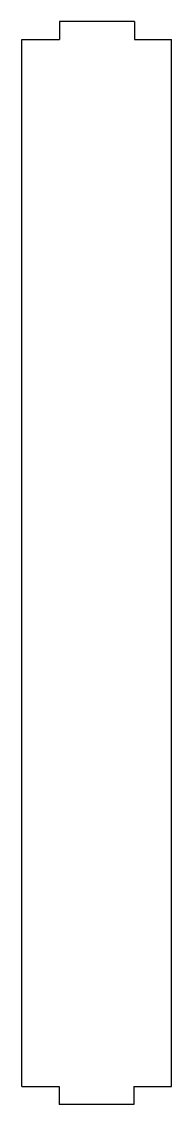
# Model space of a CAD drawing. Extents: x -25 to 25, y 35 to 397.
import ezdxf

# ---------------------------------------------------------------- set-up
doc = ezdxf.new("R2010")
doc.units = 0
doc.header["$MEASUREMENT"] = 0
doc.layers.add('MODELSKETCH_VISIBLE', color=7, linetype='CONTINUOUS')

msp = doc.modelspace()

# ---------------------------------------------------------------- linework, layer by layer
at = {"layer": 'MODELSKETCH_VISIBLE'}
for p, q in [((-12.5, 397.22), (-12.5, 391.22)), ((12.5, 397.22), (-12.5, 397.22)), ((12.5, 397.22), (12.5, 391.22)), ((-25.17, 391.22), (-12.5, 391.22)), ((-25.17, 41.22), (-25.17, 391.22)), ((12.5, 391.22), (24.83, 391.22)), ((24.83, 41.22), (24.83, 391.22)), ((-25.17, 41.22), (-12.67, 41.22)), ((-12.67, 41.22), (-12.67, 35.22)), ((12.33, 41.22), (24.83, 41.22)), ((12.33, 41.22), (12.33, 35.22)), ((12.33, 35.22), (-12.67, 35.22))]:
    msp.add_line(p, q, dxfattribs=at)

doc.saveas('drawing.dxf')
